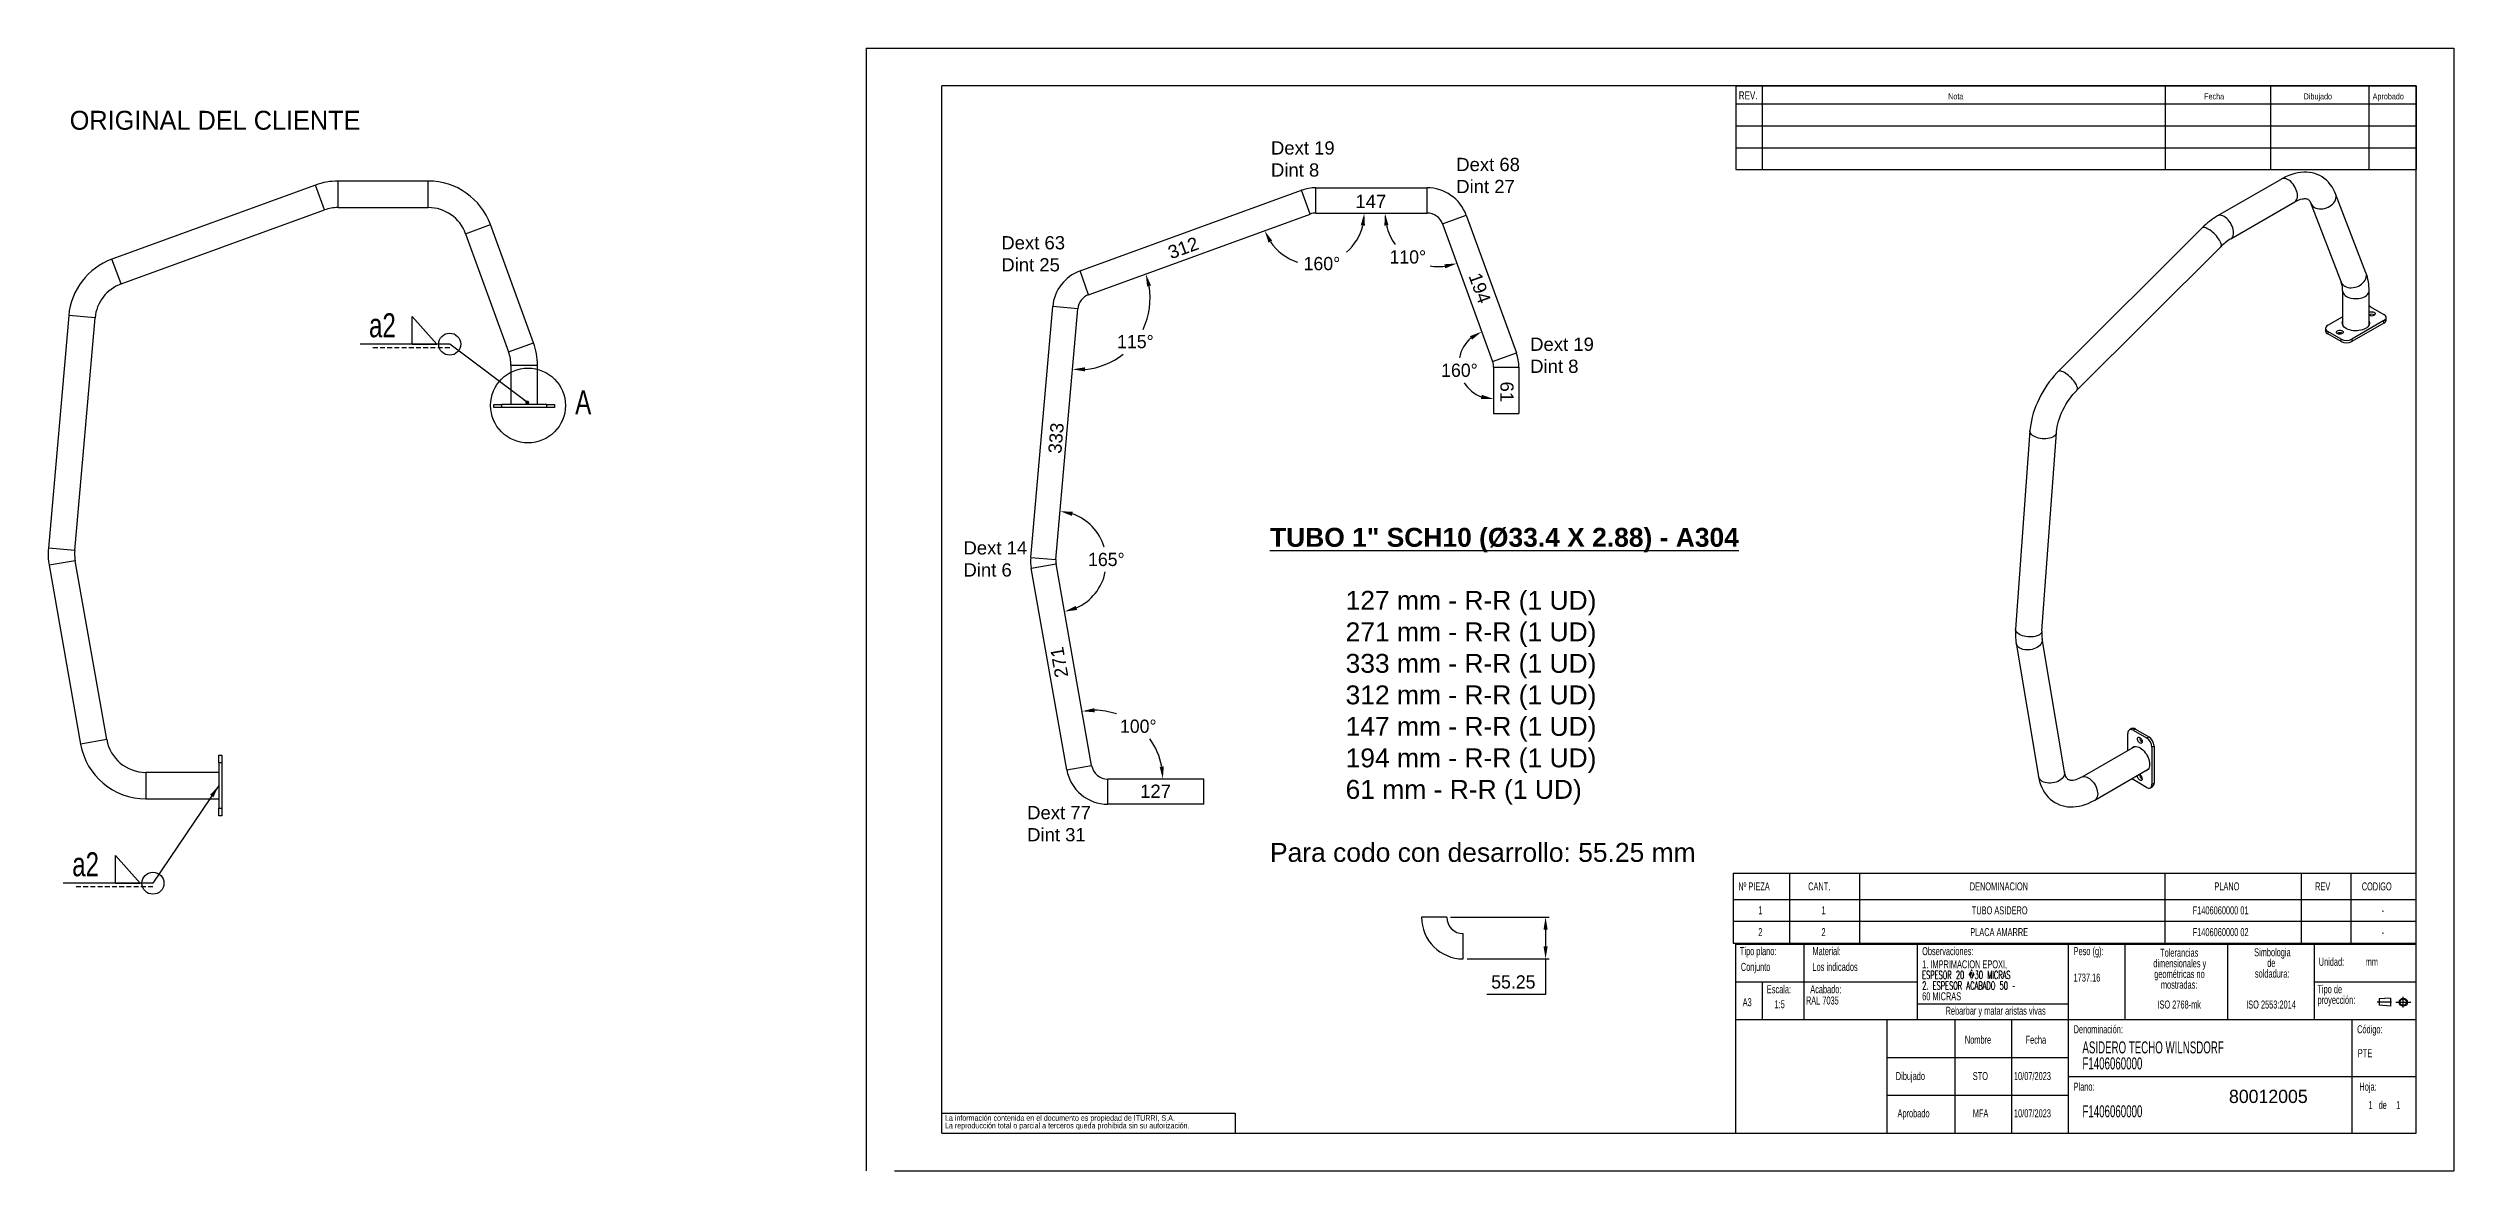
# Model space of a CAD drawing. Extents: x -1082 to 3880, y 0 to 1485.
# Drawn here: x -1082 to 2100, y 0 to 1485 of the extents above; entities that cross this region are included whole.
import ezdxf

# ---------------------------------------------------------------- set-up
doc = ezdxf.new("R2010")
doc.units = 0
doc.header["$LTSCALE"] = 5
doc.header["$PDSIZE"] = -1
doc.linetypes.add('CENTERX2', pattern=[20.32, 12.7, -2.54, 2.54, -2.54])
doc.linetypes.add('HIDDEN', pattern=[1.905, 1.27, -0.635])
doc.layers.get('0').update_dxf_attribs({"linetype": 'CONTINUOUS'})
doc.layers.get('Defpoints').update_dxf_attribs({"linetype": 'CONTINUOUS'})
doc.layers.add('FORMATO', color=7, linetype='CONTINUOUS')
doc.layers.add('SLD-0', color=179, linetype='CONTINUOUS')
doc.styles.add('SLDTEXTSTYLE0', font='TXT', dxfattribs={"width": 0.605})
doc.styles.add('SLDTEXTSTYLE1', font='TXT', dxfattribs={"width": 0.75})
doc.styles.add('SLDTEXTSTYLE2', font='TXT', dxfattribs={"width": 0.605, "bigfont": 'bigfont'})
doc.dimstyles.new('ISO-25', dxfattribs={"dimtxt": 2.5, "dimasz": 2.5, "dimexe": 1.25, "dimexo": 0.625, "dimtad": 1, "dimdsep": 46, "dimtxsty": 'Standard', "dimcen": 2.5, "dimadec": 0, "dimazin": 0, "dimtfac": 1, "dimtmove": 0, "dimatfit": 3, "dimfxl": 1, "dimarcsym": 0})
doc.dimstyles.new('SLDDIMSTYLE0', dxfattribs={"dimtxt": 0.18, "dimasz": 16.51, "dimexe": 0, "dimexo": 0.0625, "dimgap": 0, "dimtad": 0, "dimtih": 1, "dimtoh": 1, "dimdec": 0, "dimrnd": 1e-09, "dimzin": 0, "dimdsep": 46, "dimtxsty": 'Standard', "dimsah": 1, "dimcen": 0.09, "dimadec": 0, "dimazin": 0, "dimtfac": 16.51, "dimtdec": 0, "dimtofl": 0, "dimtmove": 0, "dimatfit": 3, "dimfxl": 1, "dimtolj": 1, "dimtzin": 0, "dimarcsym": 0})
doc.dimstyles.new('SLDDIMSTYLE1', dxfattribs={"dimtxt": 0.18, "dimasz": 5.08, "dimexe": 0, "dimexo": 0.0625, "dimgap": 0, "dimtad": 0, "dimtih": 1, "dimtoh": 1, "dimdec": 0, "dimrnd": 1e-09, "dimzin": 0, "dimdsep": 46, "dimtxsty": 'Standard', "dimblk1": 'DOT', "dimblk2": 'DOT', "dimsah": 1, "dimcen": 0.09, "dimadec": 0, "dimazin": 0, "dimtfac": 5.08, "dimtdec": 0, "dimtofl": 0, "dimtmove": 0, "dimatfit": 3, "dimldrblk": 'DOT', "dimfxl": 1, "dimtolj": 1, "dimtzin": 0, "dimarcsym": 0})

# ---------------------------------------------------------------- blocks, each defined once
blk = doc.blocks.new('BLOQUE3')
at = {"color": 7, "linetype": 'CENTERX2'}
for p, q in [((1989.6, 650.3), (1974, 650.3)), ((1994.4, 650.1), (2010.8, 650.1)), ((2002.6, 644.2), (2002.6, 656))]:
    blk.add_line(p, q, dxfattribs=at)
at = {"color": 7, "linetype": 'Continuous'}
for p, q in [((1988.4, 654.7), (1976.2, 653.8)), ((1976.2, 653.8), (1976.2, 646.7)), ((1988.4, 645.8), (1976.2, 646.7)), ((1988.4, 654.7), (1988.4, 645.8))]:
    blk.add_line(p, q, dxfattribs=at)
for radius in [4.46, 3.57]:
    blk.add_circle((2002.6, 650.1), radius, dxfattribs=at)
blk = doc.blocks.new('SW_NOTE_0')
at = {"layer": 'SLD-0', "color": 0, "attachment_point": 2, "style": 'SLDTEXTSTYLE0'}
for s, insert, char_height in [('dimensionales y', (37.7, -0.5), 10.583), ('Tolerancias', (37, 13.6), 10.583), ('geométricas no', (37.3, -14.6), 10.583), ('mostradas:', (36.9, -28.7), 10.58)]:
    blk.add_mtext(s, dxfattribs=dict(at, insert=insert, char_height=char_height))
blk = doc.blocks.new('SW_NOTE_0_1')
at = {"layer": 'SLD-0', "color": 0, "attachment_point": 1, "style": 'SLDTEXTSTYLE0'}
for s, insert, char_height in [('Tipo de', (0, 13.6), 10.58), ('proyección:', (0, -0.5), 10.583)]:
    blk.add_mtext(s, dxfattribs=dict(at, insert=insert, char_height=char_height))
blk = doc.blocks.new('SW_NOTE_0_2')
at = {"layer": 'SLD-0', "color": 0, "char_height": 10.58, "attachment_point": 2, "style": 'SLDTEXTSTYLE0'}
for s, insert in [('Simbologia', (35.6, 13.6)), ('de', (34.2, -0.5)), ('soldadura:', (35.3, -14.6))]:
    blk.add_mtext(s, dxfattribs=dict(at, insert=insert))
blk = doc.blocks.new('SW_NOTE_0_3')
at = {"layer": 'SLD-0', "color": 0, "char_height": 7.5, "attachment_point": 1, "style": 'SLDTEXTSTYLE1'}
for s, insert in [('La información contenida en el documento es propiedad de ITURRI, S.A.', (0, 9.6)), ('La reproducción total o parcial a terceros queda prohibida sin su autorización.', (0, -0.4))]:
    blk.add_mtext(s, dxfattribs=dict(at, insert=insert))
blk = doc.blocks.new('SW_NOTE_0_4')
at = {"layer": 'SLD-0', "color": 0, "attachment_point": 1}
for s, insert, char_height, style in [('1. IMPRIMACION EPOXI,', (0, 13.6), 10.583, 'SLDTEXTSTYLE0'), ('ESPESOR 20 \\M+1962030 MICRAS', (0, -0.5), 10.583, 'SLDTEXTSTYLE2'), ('60 MICRAS', (0, -28.7), 10.58, 'SLDTEXTSTYLE0'), ('2. ESPESOR ACABADO 50 –', (0, -14.6), 10.583, 'SLDTEXTSTYLE2')]:
    blk.add_mtext(s, dxfattribs=dict(at, insert=insert, char_height=char_height, style=style))
blk = doc.blocks.new('SW_NOTE_0_5')
at = {"layer": 'SLD-0', "color": 0, "char_height": 15.875, "attachment_point": 1, "style": 'SLDTEXTSTYLE0'}
for s, insert in [('ASIDERO TECHO WILNSDORF', (0, 20.5)), ('F1406060000', (0, -0.7))]:
    blk.add_mtext(s, dxfattribs=dict(at, insert=insert))
blk = doc.blocks.new('SW_TABLEANNOTATION_0')
at = {"layer": 'FORMATO', "color": 0}
for p, q in [((0, 0), (0, -34.5)), ((0, 0), (74.7, 0)), ((74.7, 0), (74.7, -34.5)), ((74.7, 0), (167, 0)), ((167, 0), (167, -34.5)), ((167, 0), (571, 0)), ((571, 0), (571, -34.5)), ((571, 0), (751.5, 0)), ((751.5, 0), (751.5, -34.5)), ((751.5, 0), (817.2, 0)), ((817.2, 0), (817.2, -34.5)), ((817.2, 0), (903.1, 0)), ((903.1, 0), (903.1, -34.5)), ((0, -34.5), (74.7, -34.5)), ((0, -34.5), (0, -63.4)), ((0, -63.4), (0, -92.2)), ((0, -63.4), (74.7, -63.4)), ((74.7, -34.5), (167, -34.5)), ((74.7, -34.5), (74.7, -63.4)), ((74.7, -63.4), (74.7, -92.2)), ((74.7, -63.4), (167, -63.4)), ((167, -34.5), (571, -34.5)), ((167, -34.5), (167, -63.4)), ((167, -63.4), (167, -92.2)), ((167, -63.4), (571, -63.4)), ((571, -34.5), (751.5, -34.5)), ((571, -34.5), (571, -63.4)), ((571, -63.4), (571, -92.2)), ((571, -63.4), (751.5, -63.4)), ((751.5, -34.5), (817.2, -34.5)), ((751.5, -34.5), (751.5, -63.4)), ((751.5, -63.4), (751.5, -92.2)), ((751.5, -63.4), (817.2, -63.4)), ((817.2, -34.5), (903.1, -34.5)), ((817.2, -34.5), (817.2, -63.4)), ((817.2, -63.4), (817.2, -92.2)), ((817.2, -63.4), (903.1, -63.4)), ((903.1, -34.5), (903.1, -63.4)), ((903.1, -63.4), (903.1, -92.2)), ((0, -92.2), (74.7, -92.2)), ((74.7, -92.2), (167, -92.2)), ((167, -92.2), (571, -92.2)), ((571, -92.2), (751.5, -92.2)), ((751.5, -92.2), (817.2, -92.2)), ((817.2, -92.2), (903.1, -92.2))]:
    blk.add_line(p, q, dxfattribs=at)
at = {"layer": 'FORMATO', "color": 0, "attachment_point": 1, "style": 'SLDTEXTSTYLE0'}
for s, insert, char_height in [('Nº PIEZA', (6.9, -12), 10.58), ('CANT.', (99.3, -12), 10.58), ('DENOMINACION', (313, -12), 10.583), ('PLANO', (636.6, -12), 10.58), ('REV', (769.8, -12), 10.58), ('CODIGO', (831.5, -12), 10.58), ('1', (33.4, -43.7), 10.6), ('1', (116.9, -43.7), 10.6), ('TUBO ASIDERO', (315.7, -43.7), 10.583), ('F1406060000 01', (607.9, -43.7), 10.583), ('-', (857.8, -43.7), 10.6), ('2', (33.4, -72.5), 10.6), ('2', (116.9, -72.5), 10.6), ('PLACA AMARRE', (313.7, -72.5), 10.583), ('F1406060000 02', (607.9, -72.5), 10.583), ('-', (857.8, -72.5), 10.6)]:
    blk.add_mtext(s, dxfattribs=dict(at, insert=insert, char_height=char_height))
blk = doc.blocks.new('SW_SYMBOL_WELD_FILL')
at = {"layer": 'FORMATO', "color": 0}
for p, q in [((500, 0), (500, 4500)), ((500, 4500), (4500, 0)), ((500, 0), (4500, 0))]:
    blk.add_line(p, q, dxfattribs=at)
blk = doc.blocks.new('SW_WELDSYMBOL_0')
at = {"layer": 'FORMATO', "color": 0}
blk.add_line((0, 0), (-118.6, 0), dxfattribs=at)
at = {"layer": 'FORMATO', "color": 0, "linetype": 'HIDDEN'}
blk.add_line((0, -5), (-102.4, -5), dxfattribs=at)
at = {"layer": 'FORMATO', "color": 0}
blk.add_circle((0, 0), 14.6, dxfattribs=at)
at = {"layer": 'FORMATO', "color": 0, "xscale": 0.0081111328125, "yscale": 0.0081111328125, "zscale": 0.0081111328125}
blk.add_blockref('SW_SYMBOL_WELD_FILL', (-53.5, 0), dxfattribs=at)
at = {"layer": 'FORMATO', "color": 0, "insert": (-106.7, 40.9), "char_height": 31.75, "attachment_point": 1, "style": 'SLDTEXTSTYLE1'}
blk.add_mtext('a2', dxfattribs=at)
blk = doc.blocks.new('SW_WELDSYMBOL_1')
at = {"layer": 'FORMATO', "color": 0}
blk.add_line((0, 0), (-118.6, 0), dxfattribs=at)
at = {"layer": 'FORMATO', "color": 0, "linetype": 'HIDDEN'}
blk.add_line((0, -5), (-102.4, -5), dxfattribs=at)
at = {"layer": 'FORMATO', "color": 0}
blk.add_circle((0, 0), 14.6, dxfattribs=at)
at = {"layer": 'FORMATO', "color": 0, "xscale": 0.0081111328125, "yscale": 0.0081111328125, "zscale": 0.0081111328125}
blk.add_blockref('SW_SYMBOL_WELD_FILL', (-53.5, 0), dxfattribs=at)
at = {"layer": 'FORMATO', "color": 0, "insert": (-106.7, 40.9), "char_height": 31.75, "attachment_point": 1, "style": 'SLDTEXTSTYLE1'}
blk.add_mtext('a2', dxfattribs=at)
blk = doc.blocks.new('_DOT')
at = {"color": 0, "linetype": 'ByBlock'}
blk.add_line((-0.5, 0), (-1, 0), dxfattribs=at)
at = {"color": 0, "linetype": 'ByBlock', "const_width": 0.5}
blk.add_lwpolyline([(-0.25, 0, 1), (0.25, 0, 1)], format="xyb", close=True, dxfattribs=at)
blk = doc.blocks.new('*D29')
at = {"color": 0, "lineweight": -2, "transparency": 16777216}
for p, q in [((772.9, 335.6), (903.6, 335.6)), ((898.6, 319.1), (898.6, 296.9)), ((794.8, 280.4), (903.6, 280.4)), ((898.6, 280.4), (898.6, 233.4)), ((898.6, 233.4), (821, 233.4))]:
    blk.add_line(p, q, dxfattribs=at)
at = {"color": 0, "transparency": 16777216}
for points in [[(895.9, 319.1), (901.4, 319.1), (898.6, 335.6)], [(895.9, 296.9), (901.4, 296.9), (898.6, 280.4)]]:
    blk.add_solid(points, dxfattribs=at)
at = {"layer": 'Defpoints', "color": 0, "transparency": 16777216}
for p in [(767.9, 335.6), (789.8, 280.4), (898.6, 280.4)]:
    blk.add_point(p, dxfattribs=at)
at = {"color": 0, "transparency": 16777216, "insert": (856, 249.8), "char_height": 17.5, "attachment_point": 5}
blk.add_mtext('55.25', dxfattribs=at)
blk = doc.blocks.new('*D30')
at = {"color": 0, "lineweight": -2, "transparency": 16777216}
for start, end in [(71.0681, 89.5923), (10.4077, 35.8867)]:
    blk.add_arc((301.4, 518.3), 91, start, end, dxfattribs=at)
at = {"color": 0, "transparency": 16777216}
for points in [[(302.3, 606.5), (301.8, 612), (285.6, 607.9)], [(393.7, 535), (388.2, 534.5), (392.4, 518.3)]]:
    blk.add_solid(points, dxfattribs=at)
at = {"layer": 'Defpoints', "color": 0, "transparency": 16777216}
for p in [(251.2, 802.9), (377.5, 568.3), (298.2, 536.3), (319.8, 518.3), (446.6, 518.3)]:
    blk.add_point(p, dxfattribs=at)
at = {"color": 0, "transparency": 16777216, "insert": (359.9, 588), "char_height": 17.5, "attachment_point": 5}
blk.add_mtext('100°', dxfattribs=at)
blk = doc.blocks.new('*D31')
at = {"color": 0, "lineweight": -2, "transparency": 16777216}
for start, end in [(16.7282, 70.8521), (294.1479, 348.4283)]:
    blk.add_arc((250.7, 805.7), 67, start, end, dxfattribs=at)
at = {"color": 0, "transparency": 16777216}
for points in [[(272.1, 866.3), (273.3, 871.7), (256.6, 872.5)], [(279, 741.9), (277.3, 747.2), (262.4, 739.7)]]:
    blk.add_solid(points, dxfattribs=at)
at = {"layer": 'Defpoints', "color": 0, "transparency": 16777216}
for p in [(280, 1140.2), (251, 808.6), (251.2, 802.9), (311.5, 777.4), (298.2, 536.3)]:
    blk.add_point(p, dxfattribs=at)
at = {"color": 0, "transparency": 16777216, "insert": (317.7, 808.6), "char_height": 17.5, "attachment_point": 5}
blk.add_mtext('165°', dxfattribs=at)
blk = doc.blocks.new('*D32')
at = {"color": 0, "lineweight": -2, "transparency": 16777216}
for start, end in [(334.1973, 9.962), (275.038, 308.533)]:
    blk.add_arc((281.2, 1154.1), 94.4, start, end, dxfattribs=at)
at = {"color": 0, "transparency": 16777216}
for points in [[(371.5, 1169.7), (376.8, 1171.1), (369.9, 1186.4)], [(289.5, 1057.4), (289.5, 1062.9), (273, 1060.1)]]:
    blk.add_solid(points, dxfattribs=at)
at = {"layer": 'Defpoints', "color": 0, "transparency": 16777216}
for p in [(587.4, 1265.5), (294.3, 1158.9), (280, 1140.2), (333.1, 1075.3), (251, 808.6)]:
    blk.add_point(p, dxfattribs=at)
at = {"color": 0, "transparency": 16777216, "insert": (356.1, 1096.7), "char_height": 17.5, "attachment_point": 5}
blk.add_mtext('115°', dxfattribs=at)
blk = doc.blocks.new('*D33')
at = {"color": 0, "lineweight": -2, "transparency": 16777216}
for start, end in [(310.5878, 346.045), (213.955, 252.3431)]:
    blk.add_arc((591, 1266.9), 68, start, end, dxfattribs=at)
at = {"color": 0, "transparency": 16777216}
for points in [[(532.2, 1227.7), (537.1, 1230.2), (527.1, 1243.6)], [(654.2, 1250.8), (659.7, 1250.1), (658.9, 1266.9)]]:
    blk.add_solid(points, dxfattribs=at)
at = {"layer": 'Defpoints', "color": 0, "transparency": 16777216}
for p in [(587.4, 1265.5), (594.8, 1266.9), (741.8, 1266.9), (571.5, 1201.8), (294.3, 1158.9)]:
    blk.add_point(p, dxfattribs=at)
at = {"color": 0, "transparency": 16777216, "insert": (602.8, 1199.9), "char_height": 17.5, "attachment_point": 5}
blk.add_mtext('160°', dxfattribs=at)
blk = doc.blocks.new('*D34')
at = {"color": 0, "lineweight": -2, "transparency": 16777216}
for start, end in [(193.3638, 216.0429), (260.9171, 276.6322)]:
    blk.add_arc((757.1, 1266.9), 70.9, start, end, dxfattribs=at)
at = {"color": 0, "transparency": 16777216}
for points in [[(685.4, 1250.1), (690.8, 1250.8), (686.2, 1266.9)], [(764.7, 1199.1), (765.9, 1193.7), (781.4, 1200.2)]]:
    blk.add_solid(points, dxfattribs=at)
at = {"layer": 'Defpoints', "color": 0, "transparency": 16777216}
for p in [(594.8, 1266.9), (741.8, 1266.9), (762.3, 1252.5), (700.2, 1224.5), (828.6, 1070.4)]:
    blk.add_point(p, dxfattribs=at)
at = {"color": 0, "transparency": 16777216, "insert": (716.4, 1208.7), "char_height": 17.5, "attachment_point": 5}
blk.add_mtext('110°', dxfattribs=at)
blk = doc.blocks.new('*D35')
at = {"color": 0, "lineweight": -2, "transparency": 16777216}
for start, end in [(130.6948, 169.4765), (211.9965, 249.3013)]:
    blk.add_arc((829.9, 1066.8), 46, start, end, dxfattribs=at)
at = {"color": 0, "transparency": 16777216}
for points in [[(798.6, 1104), (801.3, 1099.3), (814.2, 1110)], [(814.2, 1026.5), (813.2, 1021.1), (829.9, 1020.9)]]:
    blk.add_solid(points, dxfattribs=at)
at = {"layer": 'Defpoints', "color": 0, "transparency": 16777216}
for p in [(762.3, 1252.5), (785.9, 1080), (828.6, 1070.4), (829.9, 1063), (829.9, 1001.6)]:
    blk.add_point(p, dxfattribs=at)
at = {"color": 0, "transparency": 16777216, "insert": (784.7, 1058.8), "char_height": 17.5, "attachment_point": 5}
blk.add_mtext('160°', dxfattribs=at)

msp = doc.modelspace()

# ---------------------------------------------------------------- linework, layer by layer
at = {"color": 7, "linetype": 'Continuous'}
for p, q in [((0, 1485), (2100, 1485)), ((0, 1485), (0, -0.007)), ((2100, 1485), (2100, 0)), ((2050, 1435), (100, 1435)), ((100, 50), (100, 1435)), ((2050, 50), (2050, 1435)), ((-579.126, 1309.114), (-698.52, 1309.114)), ((1871.963, 1311.843), (1787.539, 1263.106)), ((-728.447, 1303.837), (-997.488, 1205.914)), ((-698.52, 1274.114), (-579.126, 1274.114)), ((1805.037, 1232.794), (1889.462, 1281.532)), ((1910.896, 1279.636), (1951.072, 1175.335)), ((1983.733, 1187.915), (1943.556, 1292.217)), ((-985.517, 1173.025), (-716.477, 1270.948)), ((-440.083, 1095.395), (-496.901, 1251.535)), ((1767, 1247.12), (1576.759, 1057.338)), ((-529.791, 1239.567), (-472.973, 1083.426)), ((1601.478, 1032.559), (1791.718, 1222.341)), ((1952.886, 1163.802), (1952.886, 1119.824)), ((1987.886, 1119.824), (1987.886, 1163.802)), ((-1054.728, 1131.317), (-1081.639, 823.733)), ((-1046.772, 820.683), (-1019.862, 1128.267)), ((1930.334, 1114.313), (1930.334, 1111.047)), ((1933.263, 1118.395), (1952.886, 1129.723)), ((1952.61, 1119.824), (1952.886, 1120.623)), ((2007.51, 1124.518), (1965.083, 1100.026)), ((2007.51, 1121.252), (1965.083, 1096.76)), ((1989.832, 1142.887), (2007.51, 1132.682)), ((2007.51, 1121.252), (2007.51, 1124.518)), ((2010.438, 1125.334), (2010.438, 1128.6)), ((1950.941, 1100.026), (1933.263, 1110.231)), ((1933.263, 1110.231), (1933.263, 1106.965)), ((1950.941, 1096.76), (1933.263, 1106.965)), ((1950.941, 1096.76), (1950.941, 1100.026)), ((1965.083, 1100.026), (1965.083, 1096.76)), ((-469.808, 1065.474), (-469.808, 1013.614)), ((-434.808, 1013.614), (-434.808, 1065.474)), ((-492.308, 1009.614), (-492.308, 1013.614)), ((-492.308, 1013.614), (-482.308, 1013.614)), ((-482.308, 1009.614), (-492.308, 1009.614)), ((-482.308, 1013.614), (-482.308, 1009.614)), ((-422.308, 1013.614), (-482.308, 1013.614)), ((-422.308, 1009.614), (-482.308, 1009.614)), ((-422.308, 1009.614), (-422.308, 1013.614)), ((-422.308, 1013.614), (-412.308, 1013.614)), ((-412.308, 1009.614), (-422.308, 1009.614)), ((-412.308, 1013.614), (-412.308, 1009.614)), ((1539.284, 978.794), (1520.256, 716.654)), ((1555.164, 714.12), (1574.192, 976.26)), ((-1080.642, 800.913), (-1038.942, 564.42)), ((-1004.474, 570.497), (-1046.174, 806.991)), ((1585.02, 527.612), (1555.533, 703.696)), ((1521.014, 697.915), (1550.5, 521.831)), ((1668.805, 556.028), (1668.805, 578.687)), ((1673.705, 584.898), (1670.877, 583.265)), ((1678.705, 584.403), (1675.876, 582.77)), ((1675.876, 582.77), (1693.554, 572.565)), ((1678.705, 584.403), (1696.383, 574.198)), ((1693.554, 572.565), (1696.383, 574.198)), ((-856.308, 549.614), (-852.308, 549.614)), ((-856.308, 539.614), (-856.308, 549.614)), ((-852.308, 549.614), (-852.308, 539.614)), ((1677.38, 560.978), (1607.756, 520.785)), ((1676.688, 560.578), (1677.242, 561.217)), ((1703.454, 561.95), (1700.625, 560.317)), ((1700.625, 560.317), (1700.625, 511.325)), ((1703.454, 561.95), (1703.454, 512.958)), ((-856.308, 527.114), (-952.771, 527.114)), ((-856.308, 539.614), (-856.308, 479.614)), ((-852.308, 539.614), (-856.308, 539.614)), ((-852.308, 539.614), (-852.308, 479.614)), ((1625.255, 490.473), (1694.879, 530.666)), ((1693.554, 507.242), (1675.876, 517.447)), ((1700.625, 511.325), (1703.454, 512.958)), ((-952.771, 492.114), (-856.308, 492.114)), ((-856.308, 479.614), (-852.308, 479.614)), ((-856.308, 469.614), (-856.308, 479.614)), ((-852.308, 479.614), (-852.308, 469.614)), ((1698.554, 506.746), (1701.382, 508.379)), ((-852.308, 469.614), (-856.308, 469.614)), ((1150, 300), (2050, 300)), ((1150, 300), (1150, 50)), ((100, 50), (2050, 50)), ((37.653, 0), (2100, 0))]:
    msp.add_line(p, q, dxfattribs=at)
at = {"color": 8, "linetype": 'Continuous'}
for p, q in [((-698.52, 1274.114), (-698.52, 1309.114)), ((-579.126, 1274.114), (-579.126, 1309.114)), ((-716.477, 1270.948), (-728.447, 1303.837)), ((-529.791, 1239.567), (-496.901, 1251.535)), ((-985.517, 1173.025), (-997.488, 1205.914)), ((-1019.862, 1128.267), (-1054.728, 1131.317)), ((-472.973, 1083.426), (-440.083, 1095.395)), ((-469.808, 1065.474), (-434.808, 1065.474)), ((-1046.772, 820.683), (-1081.639, 823.733)), ((-1046.174, 806.991), (-1080.642, 800.913)), ((-1004.474, 570.497), (-1038.942, 564.42)), ((-952.771, 527.114), (-952.771, 492.114))]:
    msp.add_line(p, q, dxfattribs=at)
at = {"color": 5}
for p, q in [((587.375, 1265.546), (575.952, 1296.932)), ((594.849, 1266.864), (594.849, 1300.264)), ((741.811, 1266.864), (741.811, 1300.264)), ((762.344, 1252.485), (793.73, 1263.907)), ((294.296, 1158.874), (282.872, 1190.259)), ((280.002, 1140.246), (246.729, 1143.157)), ((828.589, 1070.439), (859.975, 1081.861)), ((829.906, 1062.968), (863.306, 1062.968)), ((217.712, 811.489), (250.985, 808.578)), ((218.341, 797.079), (251.234, 802.879)), ((265.343, 530.519), (298.235, 536.319)), ((319.753, 484.864), (319.753, 518.264)), ((767.915, 335.603), (734.515, 335.603)), ((789.765, 280.353), (789.765, 313.753))]:
    msp.add_line(p, q, dxfattribs=at)
at = {"color": 7, "linetype": 'Continuous', "flags": 128}
for points in [[(1943.556, 1292.217), (1942.623, 1294.484), (1940.848, 1298.129), (1938.825, 1301.543), (1936.577, 1304.699), (1934.122, 1307.586), (1931.474, 1310.199), (1928.649, 1312.533), (1925.664, 1314.585), (1922.53, 1316.354), (1919.263, 1317.837), (1915.876, 1319.032), (1912.381, 1319.938), (1908.787, 1320.554), (1905.1, 1320.879), (1901.328, 1320.908), (1897.479, 1320.64), (1893.56, 1320.069), (1889.582, 1319.193), (1885.56, 1318.011), (1881.509, 1316.524), (1877.451, 1314.736), (1873.404, 1312.656), (1871.963, 1311.843)], [(1889.462, 1281.532), (1890.734, 1282.24), (1893.074, 1283.405), (1895.284, 1284.332), (1897.341, 1285.03), (1899.226, 1285.515), (1900.922, 1285.805), (1902.422, 1285.925), (1903.726, 1285.901), (1904.847, 1285.756), (1905.818, 1285.506), (1906.706, 1285.136), (1907.659, 1284.525), (1908.405, 1283.844), (1909.105, 1283.007), (1909.779, 1281.984), (1910.423, 1280.753), (1910.896, 1279.636)], [(1933.263, 1118.395), (1932.02, 1117.52), (1931.096, 1116.522), (1930.527, 1115.439), (1930.334, 1114.313), (1930.527, 1113.187), (1931.096, 1112.104), (1932.02, 1111.106), (1933.263, 1110.231)], [(1983.114, 1114.109), (1981.219, 1113.158), (1979.113, 1112.368), (1976.837, 1111.756), (1974.436, 1111.332), (1971.955, 1111.105), (1969.444, 1111.08), (1966.952, 1111.257), (1964.526, 1111.632), (1962.215, 1112.198), (1960.062, 1112.945), (1958.11, 1113.857), (1956.398, 1114.917), (1954.957, 1116.105), (1953.817, 1117.397), (1953, 1118.767), (1952.521, 1120.19), (1952.389, 1121.638), (1952.608, 1123.082), (1952.886, 1123.889)], [(1952.886, 1119.824), (1952.931, 1119.103), (1952.971, 1118.829)], [(1987.886, 1123.889), (1988.056, 1123.44), (1988.362, 1122.001), (1988.318, 1120.551), (1987.925, 1119.119), (1987.191, 1117.733), (1986.13, 1116.419), (1984.762, 1115.203), (1983.114, 1114.109)], [(1987.801, 1118.829), (1987.842, 1119.103), (1987.886, 1119.824)], [(1989.832, 1142.887), (1988.316, 1143.605), (1987.886, 1143.762)], [(1987.886, 1135.17), (1988.418, 1135.54), (1989.443, 1135.983), (1990.643, 1136.241), (1991.921, 1136.294), (1993.172, 1136.137), (1994.296, 1135.783), (1995.202, 1135.26), (1995.816, 1134.611), (1996.088, 1133.888), (1995.997, 1133.151), (1995.549, 1132.458), (1994.782, 1131.866), (1994.782, 1131.866)], [(1987.886, 1120.623), (1988.056, 1120.173), (1988.163, 1119.824)], [(2007.51, 1124.518), (2008.753, 1125.393), (2009.677, 1126.391), (2010.246, 1127.474), (2010.438, 1128.6), (2010.246, 1129.727), (2009.677, 1130.81), (2008.753, 1131.808), (2007.51, 1132.682)], [(1952.355, 1107.374), (1951.33, 1106.931), (1950.13, 1106.672), (1948.852, 1106.619), (1947.601, 1106.777), (1946.476, 1107.131), (1945.571, 1107.654), (1944.957, 1108.303), (1944.685, 1109.025), (1944.776, 1109.763), (1945.224, 1110.456), (1945.991, 1111.048), (1947.017, 1111.491), (1948.217, 1111.749), (1949.494, 1111.802), (1950.746, 1111.645), (1951.87, 1111.29), (1952.776, 1110.767), (1953.389, 1110.118), (1953.662, 1109.396), (1953.57, 1108.658), (1953.123, 1107.966), (1952.355, 1107.374)], [(1576.759, 1057.338), (1574.846, 1055.385), (1571.386, 1051.618), (1568.056, 1047.679), (1564.863, 1043.584), (1561.816, 1039.345), (1558.924, 1034.976), (1556.194, 1030.493), (1553.636, 1025.909), (1551.257, 1021.238), (1549.066, 1016.496), (1547.07, 1011.696), (1545.277, 1006.852), (1543.695, 1001.979), (1542.331, 997.09), (1541.193, 992.199), (1540.288, 987.321), (1539.624, 982.469), (1539.284, 978.794)], [(1574.192, 976.26), (1574.334, 977.891), (1574.743, 981.124), (1575.34, 984.493), (1576.128, 987.978), (1577.109, 991.554), (1578.28, 995.196), (1579.638, 998.877), (1581.177, 1002.571), (1582.89, 1006.254), (1584.765, 1009.898), (1586.793, 1013.481), (1588.959, 1016.977), (1591.248, 1020.362), (1593.644, 1023.614), (1596.129, 1026.712), (1598.684, 1029.637), (1601.146, 1032.226), (1601.478, 1032.559)], [(1675.876, 582.77), (1674.497, 583.409), (1673.17, 583.711), (1671.948, 583.662), (1670.876, 583.265), (1669.997, 582.535), (1669.344, 581.501), (1668.941, 580.201), (1668.805, 578.687)], [(1687.897, 567.665), (1687.768, 566.704), (1687.392, 565.97), (1686.799, 565.522), (1686.037, 565.397), (1685.168, 565.604), (1684.262, 566.126), (1683.393, 566.923), (1682.632, 567.928), (1682.038, 569.061), (1681.662, 570.229), (1681.533, 571.339), (1681.662, 572.3), (1682.038, 573.034), (1682.632, 573.482), (1683.393, 573.607), (1684.262, 573.4), (1685.168, 572.878), (1686.037, 572.081), (1686.799, 571.076), (1687.392, 569.943), (1687.768, 568.775), (1687.897, 567.665)], [(1673.859, 558.945), (1674.418, 559.589), (1675.56, 560.501), (1676.879, 561.111), (1678.351, 561.408), (1679.947, 561.386), (1681.636, 561.044), (1683.385, 560.391), (1685.159, 559.438), (1686.925, 558.204), (1688.648, 556.714), (1690.295, 554.995), (1691.833, 553.082), (1693.232, 551.012), (1694.465, 548.825), (1695.509, 546.563), (1696.343, 544.271), (1696.95, 541.994), (1697.319, 539.775), (1697.443, 537.658)], [(1677.38, 560.978), (1678.026, 561.299), (1678.285, 561.402)], [(1550.5, 521.831), (1550.956, 519.394), (1551.984, 515.16), (1553.289, 511.097), (1554.858, 507.243), (1556.68, 503.62), (1558.741, 500.246), (1561.023, 497.134), (1563.511, 494.29), (1566.188, 491.722), (1569.039, 489.434), (1572.05, 487.427), (1575.206, 485.704), (1578.493, 484.267), (1581.898, 483.119), (1585.41, 482.259), (1589.019, 481.69), (1592.72, 481.413), (1596.505, 481.431), (1600.366, 481.748), (1604.296, 482.368), (1608.282, 483.293), (1612.31, 484.525), (1616.363, 486.061), (1620.421, 487.897), (1624.298, 489.929), (1625.255, 490.473)], [(1607.756, 520.785), (1606.484, 520.076), (1604.144, 518.911), (1601.934, 517.985), (1599.877, 517.286), (1597.992, 516.802), (1596.296, 516.511), (1594.796, 516.391), (1593.492, 516.416), (1592.371, 516.561), (1591.4, 516.81), (1590.512, 517.181), (1589.559, 517.792), (1588.813, 518.473), (1588.113, 519.309), (1587.439, 520.333), (1586.795, 521.564), (1586.144, 523.161), (1585.577, 525.001), (1585.139, 526.944), (1585.02, 527.612)], [(1674.144, 518.696), (1674.497, 518.4), (1675.876, 517.447)], [(1687.897, 518.673), (1687.768, 517.712), (1687.392, 516.978), (1686.799, 516.53), (1686.037, 516.404), (1685.168, 516.611), (1684.262, 517.134), (1683.393, 517.93), (1682.632, 518.936), (1682.038, 520.068), (1681.662, 521.237), (1681.533, 522.346), (1681.588, 522.994)], [(1697.443, 537.658), (1697.319, 535.684), (1696.95, 533.891), (1696.343, 532.315), (1695.509, 530.986), (1694.465, 529.93), (1693.232, 529.167), (1691.833, 528.712), (1691.358, 528.634)], [(1693.554, 507.242), (1694.934, 506.602), (1696.26, 506.301), (1697.483, 506.35), (1698.554, 506.747), (1699.433, 507.476), (1700.087, 508.511), (1700.489, 509.81), (1700.625, 511.325)], [(1695.017, 530.427), (1694.661, 530.345), (1694.186, 530.267)], [(1695.698, 531.238), (1695.481, 531.066), (1694.879, 530.666)]]:
    msp.add_lwpolyline(points, dxfattribs=at)
at = {"color": 8, "linetype": 'Continuous', "flags": 128}
for points in [[(1889.462, 1281.532), (1890.064, 1281.931), (1891.122, 1282.952), (1891.969, 1284.253), (1892.586, 1285.807), (1892.961, 1287.583), (1893.087, 1289.544), (1892.961, 1291.65), (1892.586, 1293.859), (1891.969, 1296.125), (1891.122, 1298.403), (1890.064, 1300.646), (1888.816, 1302.809), (1887.403, 1304.846), (1885.853, 1306.718), (1884.199, 1308.385), (1882.473, 1309.815), (1880.712, 1310.977), (1878.951, 1311.848), (1877.226, 1312.411), (1875.572, 1312.653), (1874.022, 1312.571), (1872.609, 1312.165), (1871.963, 1311.843)], [(1915.598, 1274.327), (1917.477, 1273.429), (1919.555, 1272.785), (1921.789, 1272.408), (1924.134, 1272.307), (1926.541, 1272.483), (1928.963, 1272.932), (1931.349, 1273.646), (1933.652, 1274.61), (1935.823, 1275.805), (1937.82, 1277.205), (1939.6, 1278.783), (1941.129, 1280.507), (1942.375, 1282.34), (1943.313, 1284.247), (1943.923, 1286.188), (1944.193, 1288.124), (1944.118, 1290.015), (1943.699, 1291.823), (1943.557, 1292.215)], [(1791.718, 1222.341), (1792.057, 1222.782), (1792.373, 1223.669), (1792.425, 1224.781), (1792.21, 1226.096), (1791.733, 1227.587), (1791.005, 1229.223), (1790.04, 1230.971), (1788.857, 1232.795), (1787.481, 1234.659), (1785.939, 1236.525), (1784.264, 1238.354), (1782.489, 1240.109), (1780.65, 1241.755), (1778.784, 1243.257), (1776.931, 1244.586), (1775.127, 1245.715), (1773.409, 1246.62), (1771.812, 1247.282), (1770.369, 1247.69), (1769.108, 1247.833), (1768.057, 1247.71), (1767.236, 1247.322), (1767, 1247.12)], [(1805.05, 1232.802), (1805.64, 1233.194), (1806.698, 1234.215), (1807.544, 1235.516), (1808.161, 1237.07), (1808.537, 1238.846), (1808.663, 1240.807), (1808.537, 1242.913), (1808.161, 1245.122), (1807.544, 1247.388), (1806.698, 1249.666), (1805.64, 1251.909), (1804.392, 1254.072), (1802.978, 1256.109), (1801.429, 1257.981), (1799.774, 1259.648), (1798.049, 1261.078), (1796.288, 1262.24), (1794.527, 1263.111), (1792.802, 1263.674), (1791.148, 1263.916), (1789.598, 1263.833), (1788.185, 1263.428), (1787.537, 1263.105)], [(1955.774, 1170.026), (1957.654, 1169.127), (1959.731, 1168.483), (1961.965, 1168.106), (1964.31, 1168.005), (1966.718, 1168.181), (1969.139, 1168.63), (1971.526, 1169.345), (1973.828, 1170.309), (1976, 1171.503), (1977.996, 1172.904), (1979.777, 1174.482), (1981.306, 1176.205), (1982.552, 1178.039), (1983.489, 1179.946), (1984.099, 1181.887), (1984.369, 1183.822), (1984.294, 1185.713), (1983.875, 1187.521), (1983.733, 1187.915)], [(1952.886, 1163.788), (1952.931, 1163.082), (1953.286, 1161.655), (1953.99, 1160.272), (1955.027, 1158.961), (1956.377, 1157.748), (1958.012, 1156.659)], [(1958.012, 1156.659), (1959.899, 1155.715), (1962, 1154.935), (1964.271, 1154.337), (1966.667, 1153.931), (1969.138, 1153.725), (1971.635, 1153.725), (1974.106, 1153.931), (1976.502, 1154.337), (1978.773, 1154.935), (1980.874, 1155.715), (1982.761, 1156.659), (1984.396, 1157.748), (1985.746, 1158.961), (1986.783, 1160.272), (1987.486, 1161.655), (1987.842, 1163.082), (1987.886, 1163.801)], [(1601.478, 1032.559), (1601.816, 1033), (1602.133, 1033.888), (1602.184, 1035), (1601.969, 1036.315), (1601.493, 1037.805), (1600.764, 1039.441), (1599.799, 1041.189), (1598.616, 1043.014), (1597.24, 1044.878), (1595.699, 1046.743), (1594.023, 1048.572), (1592.248, 1050.327), (1590.409, 1051.973), (1588.544, 1053.476), (1586.69, 1054.805), (1584.886, 1055.933), (1583.168, 1056.838), (1581.571, 1057.501), (1580.128, 1057.908), (1578.868, 1058.051), (1577.816, 1057.928), (1576.995, 1057.541), (1576.759, 1057.338)], [(1574.192, 976.259), (1574.163, 975.973), (1573.813, 974.691), (1573.115, 973.468), (1572.084, 972.327), (1570.741, 971.292), (1569.113, 970.383), (1567.232, 969.621), (1565.138, 969.019), (1562.874, 968.59), (1560.484, 968.343), (1558.018, 968.283), (1555.526, 968.412), (1553.058, 968.726), (1550.666, 969.219), (1548.397, 969.881), (1546.298, 970.699), (1544.411, 971.656), (1542.775, 972.732), (1541.424, 973.906), (1540.385, 975.154), (1539.678, 976.45), (1539.319, 977.768), (1539.284, 978.794)], [(1555.164, 714.12), (1555.135, 713.833), (1554.785, 712.552), (1554.087, 711.328), (1553.056, 710.187), (1551.713, 709.152), (1550.084, 708.244), (1548.204, 707.481), (1546.11, 706.879), (1543.845, 706.45), (1541.455, 706.204), (1538.989, 706.144), (1536.497, 706.272), (1534.03, 706.586), (1531.637, 707.079), (1529.368, 707.742), (1527.269, 708.559), (1525.383, 709.516), (1523.747, 710.593), (1522.396, 711.767), (1521.356, 713.014), (1520.65, 714.31), (1520.29, 715.628), (1520.256, 716.654)], [(1555.536, 703.677), (1555.587, 703.32), (1555.606, 701.639), (1555.272, 699.941), (1554.592, 698.261), (1553.58, 696.633), (1552.256, 695.089), (1550.648, 693.662), (1548.788, 692.381), (1546.713, 691.27), (1544.467, 690.354), (1542.095, 689.651), (1539.645, 689.175), (1537.167, 688.936), (1534.712, 688.938), (1532.329, 689.182), (1530.067, 689.662), (1527.972, 690.37), (1526.087, 691.289), (1524.45, 692.403), (1523.095, 693.687), (1522.048, 695.117), (1521.332, 696.662), (1521.014, 697.916)], [(1585.02, 527.612), (1585.073, 527.235), (1585.092, 525.555), (1584.759, 523.857), (1584.079, 522.177), (1583.067, 520.548), (1581.743, 519.005), (1580.134, 517.578), (1578.274, 516.296), (1576.2, 515.186), (1573.954, 514.27), (1571.582, 513.567), (1569.132, 513.091), (1566.654, 512.851), (1564.198, 512.854), (1561.816, 513.098), (1559.554, 513.578), (1557.459, 514.285), (1555.574, 515.205), (1553.937, 516.319), (1552.581, 517.603), (1551.535, 519.033), (1550.818, 520.578), (1550.5, 521.831)], [(1607.769, 520.792), (1608.402, 521.106), (1609.816, 521.512), (1611.365, 521.595), (1613.019, 521.352), (1614.745, 520.79), (1616.506, 519.919)], [(1616.506, 519.919), (1618.267, 518.757), (1619.992, 517.327), (1621.646, 515.66), (1623.196, 513.788), (1624.609, 511.75), (1625.858, 509.588), (1626.916, 507.345), (1627.762, 505.067), (1628.379, 502.801), (1628.754, 500.592), (1628.88, 498.486), (1628.754, 496.525), (1628.379, 494.749), (1627.762, 493.195), (1626.916, 491.894), (1625.858, 490.873), (1625.256, 490.474)]]:
    msp.add_lwpolyline(points, dxfattribs=at)
at = {"color": 7, "linetype": 'Continuous'}
msp.add_circle((-447.217, 1012.324), 49.497, dxfattribs=at)
for centre, radius, start, end in [((-698.52, 1221.614), 87.5, 90, 110), ((-579.126, 1221.614), 87.5, 19.996016, 90), ((-698.52, 1221.614), 52.5, 90, 110), ((-579.126, 1221.614), 52.5, 19.996016, 90), ((1838.358, 1176.627), 100.306, 120.440531, 135.349722), ((1838.702, 1176.189), 65.86, 120.741409, 135.512038), ((-967.561, 1123.691), 87.5, 110, 175), ((1920.389, 1164.59), 67.502, 359.331267, 20.215367), ((-967.561, 1123.691), 52.5, 110, 175), ((1920.438, 1164.606), 32.459, 358.580309, 19.300406), ((1991.623, 1137.439), 6.406, 234.323258, 299.543314), ((1991.6, 1126.485), 6.59, 57.92546, 122.07454), ((2005.434, 1125.833), 5.029, 294.374658, 354.305201), ((-522.308, 1065.474), 52.5, 0, 19.996016), ((-522.308, 1065.474), 87.5, 0, 19.996016), ((1935.339, 1111.546), 5.029, 185.694799, 245.625342), ((1949.173, 1101.993), 6.59, 57.92546, 122.07454), ((1958.012, 1113.673), 15.37, 242.609672, 297.390328), ((1958.012, 1110.407), 15.37, 242.609672, 297.390328), ((-994.471, 816.107), 87.5, 175, 190), ((-994.471, 816.107), 52.5, 175, 180), ((-994.471, 816.107), 52.5, 180, 190), ((1598.684, 710.442), 78.673, 175.471106, 189.161831), ((1599.776, 710.482), 44.76, 175.337125, 188.71994), ((1675.776, 580.314), 5.03, 54.382423, 114.307119), ((1690.923, 573.086), 6.549, 177.691277, 242.303346), ((1688.101, 561.252), 15.368, 2.605478, 57.394522), ((-952.771, 579.614), 87.5, 190, 270), ((-952.771, 579.614), 52.5, 190, 270), ((1685.273, 559.619), 15.368, 2.605478, 57.394522), ((1681.326, 518.514), 6.573, 1.385122, 64.769202), ((1690.923, 524.093), 6.549, 177.691277, 242.303346), ((1698.697, 512.352), 4.795, 304.056351, 7.25583)]:
    msp.add_arc(centre, radius, start, end, dxfattribs=at)
at = {"color": 5}
for centre, radius, start, end in [((594.849, 1245.014), 55.25, 90, 110), ((741.811, 1245.014), 55.25, 19.996016, 90), ((594.849, 1245.014), 21.85, 90, 110), ((741.811, 1245.014), 21.85, 19.996016, 90), ((301.769, 1138.341), 55.25, 110, 175), ((301.769, 1138.341), 21.85, 110, 175), ((808.056, 1062.968), 21.85, 0, 19.996016), ((808.056, 1062.968), 55.25, 0, 19.996016), ((272.752, 806.673), 55.25, 175, 190), ((272.752, 806.673), 21.85, 175, 190), ((319.753, 540.114), 55.25, 190, 270), ((319.753, 540.114), 21.85, 190, 270), ((789.765, 335.603), 55.25, 180, 270), ((789.765, 335.603), 21.85, 180, 270)]:
    msp.add_arc(centre, radius, start, end, dxfattribs=at)
at = {"color": 8, "linetype": 'Continuous'}
for centre, radius, start, end in [((1920.678, 1283.564), 10.542, 202.074111, 241.190507), ((1960.851, 1179.259), 10.537, 201.866433, 241.194806)]:
    msp.add_arc(centre, radius, start, end, dxfattribs=at)
at = {"layer": 'FORMATO'}
for p, q in [((1150.457, 1435), (2050, 1435)), ((1150.457, 1435), (1150.457, 1324.328)), ((1185.168, 1435), (1185.168, 1324.328)), ((1718.285, 1435), (1718.285, 1324.328)), ((1857.311, 1435), (1857.311, 1324.328)), ((1987.564, 1435), (1987.564, 1324.328)), ((2050, 1435), (2050, 1324.328)), ((1150.457, 1411.328), (2050, 1411.328)), ((1150.457, 1382.328), (2050, 1382.328)), ((1150.457, 1353.328), (2050, 1353.328)), ((1150.457, 1324.328), (2050, 1324.328))]:
    msp.add_line(p, q, dxfattribs=at)
at = {"layer": 'FORMATO', "color": 5, "linetype": 'Continuous'}
for p, q in [((282.872, 1190.259), (575.952, 1296.932)), ((594.849, 1300.264), (741.811, 1300.264)), ((294.296, 1158.874), (587.375, 1265.546)), ((594.849, 1266.864), (741.811, 1266.864)), ((762.344, 1252.485), (828.589, 1070.439)), ((793.73, 1263.907), (859.975, 1081.861)), ((217.712, 811.489), (246.729, 1143.157)), ((250.985, 808.578), (280.002, 1140.246)), ((829.906, 1062.968), (829.906, 1001.564)), ((863.306, 1062.968), (863.306, 1001.564)), ((265.343, 530.519), (218.341, 797.079)), ((298.235, 536.319), (251.234, 802.879)), ((446.606, 518.264), (319.753, 518.264)), ((446.606, 484.864), (319.753, 484.864))]:
    msp.add_line(p, q, dxfattribs=at)
at = {"layer": 'FORMATO', "color": 5}
for p, q in [((829.906, 1001.564), (863.306, 1001.564)), ((446.606, 484.864), (446.606, 518.264))]:
    msp.add_line(p, q, dxfattribs=at)
at = {"layer": 'SLD-0'}
for p, q in [((1240, 300), (1240, 200)), ((1390, 300), (1390, 200)), ((1590, 300), (1590, 200)), ((1665, 300), (1665, 200)), ((1800.409, 300), (1800.409, 200)), ((1915, 300), (1915, 200)), ((1150, 250), (1240, 250)), ((1185, 250), (1185, 200)), ((1240, 250), (1390, 250)), ((1915, 250), (2050, 250)), ((1150, 200), (2050, 200)), ((1350, 200), (1350, 50)), ((1390, 220.79), (1590, 220.79)), ((1440, 200), (1440, 50)), ((1515, 200), (1515, 50)), ((1590, 200), (1590, 50)), ((1965, 200), (1965, 50)), ((1350, 150), (1590, 150)), ((1350, 100), (1590, 100)), ((1590, 125), (1965, 125)), ((1965, 125), (2050, 125)), ((100.011, 76.226), (488.143, 76.226)), ((488.143, 76.226), (488.143, 50))]:
    msp.add_line(p, q, dxfattribs=at)

# ---------------------------------------------------------------- block references
at = {"color": 7, "linetype": 'Continuous', "xscale": 1.2, "yscale": 1.2, "zscale": 1.2}
msp.add_blockref('BLOQUE3', (-370.054, -557.038), dxfattribs=at)
at = {"layer": 'FORMATO', "color": 7}
for name, p in [('SW_WELDSYMBOL_1', (-550.803, 1093.432)), ('SW_WELDSYMBOL_0', (-943.368, 380.518))]:
    msp.add_blockref(name, p, dxfattribs=at)
at = {"layer": 'FORMATO'}
msp.add_blockref('SW_TABLEANNOTATION_0', (1146.63, 393.57), dxfattribs=at)
at = {"layer": 'SLD-0'}
for name, p in [('SW_NOTE_0', (1699.727, 280.28)), ('SW_NOTE_0_2', (1824.366, 280.828)), ('SW_NOTE_0_4', (1396.693, 264.884)), ('SW_NOTE_0_1', (1919.57, 231.955)), ('SW_NOTE_0_5', (1608.695, 150.787)), ('SW_NOTE_0_3', (104.189, 64.096))]:
    msp.add_blockref(name, p, dxfattribs=at)

# ---------------------------------------------------------------- texts
at = {"color": 5, "attachment_point": 1}
for s, width, insert, char_height in [('ORIGINAL DEL CLIENTE', 753.36108, (-1053.384, 1402.054), 25), ('{\\f@Arial Unicode MS|b0|i0|c0|p34;Dext 19\\PDint 8}', 138.94143, (535.443, 1361.729), 17.5), ('{\\f@Arial Unicode MS|b0|i0|c0|p34;Dext 68\\PDint 27}', 138.94143, (780.495, 1339.887), 17.5), ('{\\f@Arial Unicode MS|b0|i0|c0|p34;147}', 69.16229, (647.118, 1291.044), 17.5), ('{\\f@Arial Unicode MS|b0|i0|c0|p34;Dext 63\\PDint 25}', 138.94143, (178.809, 1236.338), 17.5), ('{\\f@Arial Unicode MS|b0|i0|c0|p34;Dext 19\\PDint 8}', 138.94143, (878.279, 1102.095), 17.5), ('{\\f@Arial Unicode MS|b0|i0|c0|p34;Dext 14\\PDint 6}', 138.94143, (128.713, 832.75), 17.5), ('\\pt700;{\\f@Arial Unicode MS|b1|i0|c0|p34;\\LTUBO 1" SCH10 (Ø33.4 X 2.88) - A304\\P\\pt100;\\P\\f@Arial Unicode MS|b0|i0|c0|p34;\\l^I127 mm - R-R (1 UD)\\P^I271 mm - R-R (1 UD)\\P^I333 mm - R-R (1 UD)\\P^I312 mm - R-R (1 UD)\\P^I147 mm - R-R (1 UD)\\P^I194 mm - R-R (1 UD)\\P^I61 mm - R-R (1 UD)\\P\\PPara codo con desarrollo: 55.25 mm}', 883.52225, (534.135, 850.46), 25), ('{\\f@Arial Unicode MS|b0|i0|c0|p34;127}', 69.16229, (362.382, 510.869), 17.5), ('{\\f@Arial Unicode MS|b0|i0|c0|p34;Dext 77\\PDint 31}', 138.94143, (212.93, 482.574), 17.5)]:
    msp.add_mtext_dynamic_manual_height_columns(s, width=width, gutter_width=87.5, heights=[0], dxfattribs=dict(at, insert=insert, char_height=char_height))
at = {"color": 5, "char_height": 17.5, "attachment_point": 1}
for s, insert, rotation in [('{\\f@Arial Unicode MS|b0|i0|c0|p34;312}', (397.241, 1222.066), 20), ('{\\f@Arial Unicode MS|b0|i0|c0|p34;194}', (812.928, 1189.805), 289.996016), ('{\\f@Arial Unicode MS|b0|i0|c0|p34;61}', (856.315, 1044.006), 270), ('{\\f@Arial Unicode MS|b0|i0|c0|p34;333}', (240.595, 949.578), 85), ('{\\f@Arial Unicode MS|b0|i0|c0|p34;271}', (250.274, 651.041), 100)]:
    msp.add_mtext_dynamic_manual_height_columns(s, width=69.16229, gutter_width=87.5, heights=[0], dxfattribs=dict(at, insert=insert, rotation=rotation))
at = {"color": 7, "linetype": 'Continuous', "insert": (-384.843, 1032.579), "char_height": 31.75, "attachment_point": 1, "style": 'SLDTEXTSTYLE1'}
msp.add_mtext('A', dxfattribs=at)
at = {"insert": (1802.516, 107.267), "char_height": 17.5, "attachment_point": 1}
msp.add_mtext_dynamic_manual_height_columns('80012005', width=162.484, gutter_width=87.5, heights=[0], dxfattribs=at)
at = {"layer": 'FORMATO', "attachment_point": 1, "style": 'SLDTEXTSTYLE1'}
for s, insert, char_height in [('REV.', (1154.178, 1427.761), 10.5833), ('Nota', (1431.122, 1425.129), 7.9375), ('Fecha', (1769.632, 1425.129), 7.9375), ('Dibujado', (1901.304, 1425.129), 7.9375), ('Aprobado', (1992.55, 1425.129), 7.9375)]:
    msp.add_mtext(s, dxfattribs=dict(at, insert=insert, char_height=char_height))
at = {"layer": 'SLD-0', "style": 'SLDTEXTSTYLE0'}
for s, insert, char_height, attachment_point in [('Tipo plano:', (1155.646, 295.904), 10.58333, 1), ('Material:', (1251.648, 295.904), 10.5833, 1), ('Observaciones:', (1396.693, 295.904), 10.58333, 1), ('Peso (g):', (1597.015, 295.904), 10.5833, 1), ('Conjunto', (1156.886, 275.096), 10.5833, 1), ('Los indicados', (1251.648, 275.096), 10.58333, 1), ('1737.16', (1597.015, 260.907), 10.5833, 1), ('Unidad:', (1921.231, 281.853), 10.5833, 1), ('mm', (1983.311, 281.853), 10.5833, 1), ('A3', (1159.297, 228.372), 10.5833, 1), ('Escala:', (1191.316, 245.507), 10.5833, 1), ('1:5', (1201.451, 225.674), 10.5833, 1), ('RAL 7035', (1242.973, 230.637), 10.5833, 1), ('Acabado:', (1248.691, 245.507), 10.5833, 1), ('ISO 2768-mk', (1736.683, 225.3), 10.58333, 2), ('ISO 2553:2014', (1858.127, 225.3), 10.58333, 2), ('Rebarbar y matar aristas vivas', (1493.927, 217.119), 10.58333, 2), ('Denominación:', (1597.015, 192.572), 10.58333, 1), ('Código:', (1971.99, 192.572), 10.5833, 1), ('Nombre', (1453.189, 178.774), 10.5833, 1), ('Fecha', (1533.542, 178.774), 10.5833, 1), ('PTE', (1972.932, 160.966), 10.5833, 1), ('Dibujado', (1361.866, 130.702), 10.5833, 1), ('STO', (1463.675, 130.702), 10.5833, 1), ('10/07/2023', (1518.143, 130.702), 10.5833, 1), ('Plano:', (1597.015, 116.691), 10.5833, 1), ('Hoja:', (1975.07, 116.691), 10.5833, 1), ('Aprobado', (1364.123, 81.412), 10.5833, 1), ('MFA', (1463.675, 81.412), 10.5833, 1), ('10/07/2023', (1518.143, 81.412), 10.5833, 1), ('F1406060000', (1608.695, 86.734), 15.875, 1), ('1', (1987.064, 92.375), 10.583, 1), ('1', (1987.064, 92.375), 10.583, 1), ('de', (2000.388, 92.375), 10.5833, 1), ('de', (2000.388, 92.375), 10.5833, 1), ('1', (2023.654, 92.375), 10.583, 1), ('1', (2023.654, 92.375), 10.583, 1)]:
    msp.add_mtext(s, dxfattribs=dict(at, insert=insert, char_height=char_height, attachment_point=attachment_point))

# ---------------------------------------------------------------- dimensions: what is measured, and where the dimension line sits
at = {"color": 5}
for base, line1, line2, picture, middle in [((333.066, 1075.278), ((294.296, 1158.874), (587.375, 1265.546)), ((250.985, 808.578), (280.002, 1140.246)), '*D32', (356.075, 1096.671)), ((571.506, 1201.764), ((594.849, 1266.864), (741.811, 1266.864)), ((294.296, 1158.874), (587.375, 1265.546)), '*D33', (602.796, 1199.942)), ((700.204, 1224.499), ((762.344, 1252.485), (828.589, 1070.439)), ((594.849, 1266.864), (741.811, 1266.864)), '*D34', (716.417, 1208.75)), ((785.887, 1080), ((829.906, 1062.968), (829.906, 1001.564)), ((762.344, 1252.485), (828.589, 1070.439)), '*D35', (784.654, 1058.842)), ((311.486, 777.383), ((250.985, 808.578), (280.002, 1140.246)), ((298.235, 536.319), (251.234, 802.879)), '*D31', (317.702, 808.636)), ((377.461, 568.277), ((298.235, 536.319), (251.234, 802.879)), ((446.606, 518.264), (319.753, 518.264)), '*D30', (359.922, 587.985))]:
    dim = msp.add_angular_dim_2l(base=base, line1=line1, line2=line2, dimstyle='ISO-25', override={"dimtxt": 17.5, "dimasz": 16.51, "dimexe": 5, "dimexo": 5, "dimgap": 7.62, "dimtih": 1, "dimtoh": 1, "dimzin": 1, "dimtzin": 1}, dxfattribs=at)
    dim.commit()
    dim.dimension.update_dxf_attribs({"geometry": picture, "text_midpoint": middle})
dim = msp.add_linear_dim(base=(898.604, 280.353), p1=(767.915, 335.603), p2=(789.765, 280.353), angle=90, dimstyle='ISO-25', override={"dimtxt": 17.5, "dimasz": 16.51, "dimexe": 5, "dimexo": 5, "dimgap": 7.62, "dimtih": 1, "dimtoh": 1, "dimzin": 1, "dimtzin": 1}, dxfattribs=at)
dim.commit()
dim.dimension.update_dxf_attribs({"geometry": '*D29', "text_midpoint": (855.984, 233.397), "dimtype": 160})

# ---------------------------------------------------------------- leaders
at = {"layer": 'FORMATO', "color": 7}
for points, dimstyle in [([(-448.117, 1016.283), (-550.803, 1093.432)], 'SLDDIMSTYLE1'), ([(-856.308, 509.516), (-943.368, 380.518)], 'SLDDIMSTYLE0')]:
    msp.add_leader(points, dimstyle=dimstyle, dxfattribs=at)

doc.saveas('drawing.dxf')
